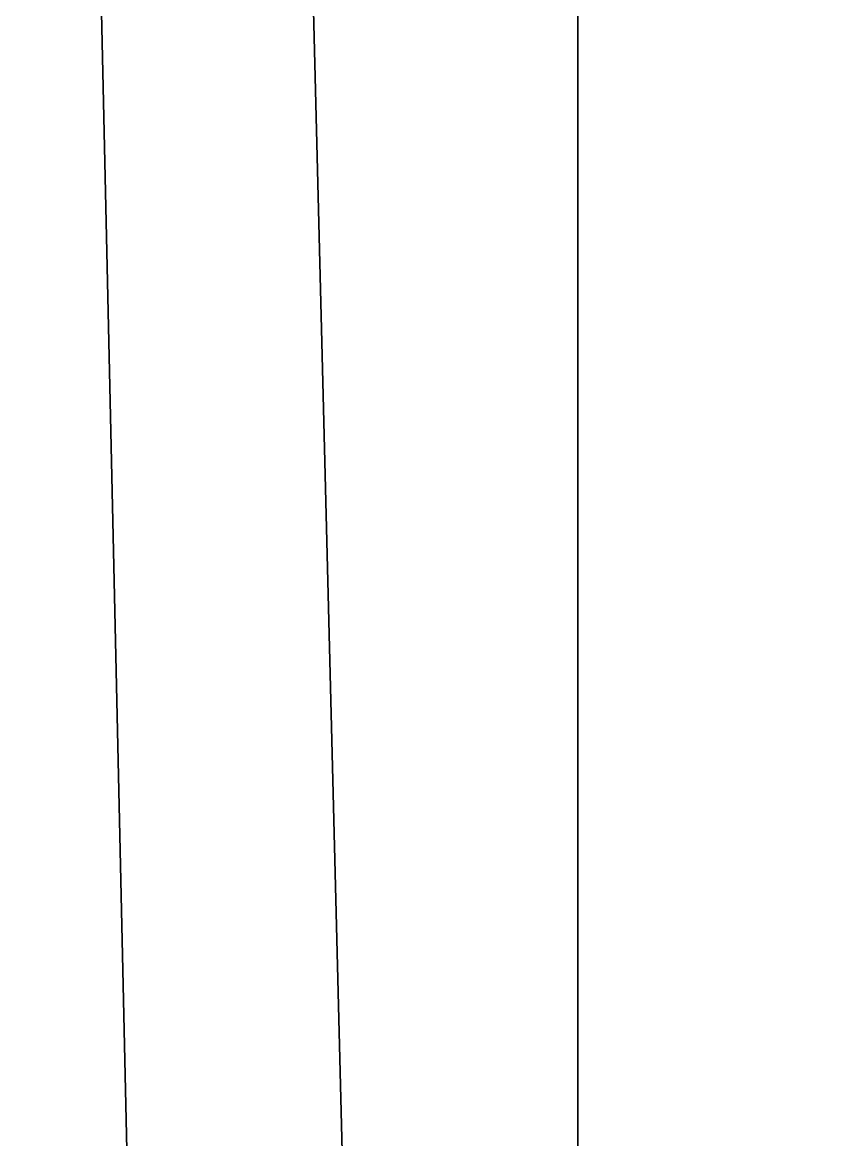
# Model space of a CAD drawing. Extents: x 0 to 2378, y -75 to 4875.
# Drawn here: x 2311.72 to 2330.78, y 1472.39 to 1498.78 of the extents above; entities that cross this region are included whole.
import ezdxf

# ---------------------------------------------------------------- set-up
doc = ezdxf.new("R2010")
doc.units = 0
doc.header["$LTSCALE"] = 25.4
doc.layers.get('0').update_dxf_attribs({"color": 13, "linetype": 'CONTINUOUS'})

# ---------------------------------------------------------------- blocks, each defined once
blk = doc.blocks.new('GROUP_1')
at = {"color": 250}
mesh = blk.add_polyface(dxfattribs=at)
corners = [(2350, 1275, 2261.791), (2275, 3390.037, 3800), (2275, 1275, 2261.791), (2350, 3390.037, 3800)]
mesh.append_faces([[corners[k] for k in face] for face in [(0, 1, 2), (1, 0, 3)]], dxfattribs={"vtx0": -1, "color": 250})
mesh = blk.add_polyface(dxfattribs=at)
corners = [(2350, 1524.505, 5616.933), (2275, 3387.216, 6900), (2275, 1524.505, 5616.933), (2350, 3387.216, 6900)]
mesh.append_faces([[corners[k] for k in face] for face in [(0, 1, 2), (1, 0, 3)]], dxfattribs={"vtx0": -1, "color": 250})
mesh = blk.add_polyface(dxfattribs=at)
corners = [(2345, 3386.135, 3812), (2293, 1263, 2267.902), (2293, 3386.135, 3812), (2345, 1263, 2267.902)]
mesh.append_faces([[corners[k] for k in face] for face in [(0, 1, 2), (1, 0, 3)]], dxfattribs={"vtx0": -1, "color": 250})
mesh = blk.add_polyface(dxfattribs=at)
corners = [(2345, 3383.483, 6912), (2293, 1512.505, 5623.238), (2293, 3383.483, 6912), (2345, 1512.505, 5623.238)]
mesh.append_faces([[corners[k] for k in face] for face in [(0, 1, 2), (1, 0, 3)]], dxfattribs={"vtx0": -1, "color": 250})
mesh = blk.add_polyface(dxfattribs=at)
corners = [(2345, 1087, 2357.526), (2293, 3328.902, 3988), (2293, 1087, 2357.526), (2345, 3328.902, 3988)]
mesh.append_faces([[corners[k] for k in face] for face in [(0, 1, 2), (1, 0, 3)]], dxfattribs={"vtx0": -1, "color": 250})
mesh = blk.add_polyface(dxfattribs=at)
corners = [(2345, 1336.505, 5715.719), (2293, 3328.733, 7088), (2293, 1336.505, 5715.719), (2345, 3328.733, 7088)]
mesh.append_faces([[corners[k] for k in face] for face in [(0, 1, 2), (1, 0, 3)]], dxfattribs={"vtx0": -1, "color": 250})
mesh = blk.add_polyface(dxfattribs=at)
corners = [(2350, 3325, 7100), (2275, 1324.505, 5722.025), (2275, 3325, 7100), (2350, 1324.505, 5722.025)]
mesh.append_faces([[corners[k] for k in face] for face in [(0, 1, 2), (1, 0, 3)]], dxfattribs={"vtx0": -1, "color": 250})
mesh = blk.add_polyface(dxfattribs=at)
corners = [(2350, 3325, 4000), (2275, 1075, 2363.636), (2275, 3325, 4000), (2350, 1075, 2363.636)]
mesh.append_faces([[corners[k] for k in face] for face in [(0, 1, 2), (1, 0, 3)]], dxfattribs={"vtx0": -1, "color": 250})
blk = doc.blocks.new('GROUP_2')
at = {"color": 0}
blk.add_blockref('GROUP_1', (0, 0, 700), dxfattribs=at)
blk = doc.blocks.new('GROUP_8')
at = {"color": 250}
for p, q in [((2325, 3300, 3100), (2325, 1299.505, 1722.025)), ((2325, 3300, 3100), (2325, 1299.505, 1722.025)), ((2325, 3297.511, 3108), (2325, 1291.505, 1726.228)), ((2325, 3297.511, 3108), (2325, 1291.505, 1726.228))]:
    blk.add_line(p, q, dxfattribs=at)
mesh = blk.add_polyface(dxfattribs=at)
corners = [(2325, 1291.505, 1557.778), (2325, 0, 1549.778), (2325, 0, 1557.778), (2325, 1299.505, 1549.778), (2325, 1291.505, 1726.228), (2325, 1299.505, 1722.025), (2325, 3297.511, 3108), (2325, 3300, 3100), (2325, 4900.495, 3108), (2325, 4900.495, 3100)]
mesh.append_faces([[corners[k] for k in face] for face in [(0, 1, 2), (7, 8, 9)]], dxfattribs={"vtx0": -1, "color": 250})
mesh.append_faces([[corners[k] for k in face] for face in [(1, 0, 3), (3, 4, 5), (5, 6, 7)]], dxfattribs={"vtx0": -1, "vtx1": -1, "color": 250})
mesh.append_faces([[corners[k] for k in face] for face in [(3, 0, 4), (5, 4, 6), (7, 6, 8)]], dxfattribs={"vtx0": -1, "vtx2": -1, "color": 250})
mesh = blk.add_polyface(dxfattribs=at)
corners = [(2325, 1299.505, 1722.025), (2275, 3300, 3100), (2275, 1299.505, 1722.025), (2325, 3300, 3100)]
mesh.append_faces([[corners[k] for k in face] for face in [(0, 1, 2), (1, 0, 3)]], dxfattribs={"vtx0": -1, "color": 250})
mesh = blk.add_polyface(dxfattribs=at)
corners = [(2325, 3297.511, 3108), (2275, 1291.505, 1726.228), (2275, 3297.511, 3108), (2325, 1291.505, 1726.228)]
mesh.append_faces([[corners[k] for k in face] for face in [(0, 1, 2), (1, 0, 3)]], dxfattribs={"vtx0": -1, "color": 250})
blk = doc.blocks.new('GROUP_9')
at = {"color": 250}
for p, q in [((50, 3092, 1818.182), (50, 842, 181.818)), ((50, 3092, 1818.182), (50, 842, 181.818)), ((50, 834, 185.892), (50, 3089.399, 1826.182)), ((50, 834, 185.892), (50, 3089.399, 1826.182))]:
    blk.add_line(p, q, dxfattribs=at)
mesh = blk.add_polyface(dxfattribs=at)
corners = [(50, 842), (50, -50, 8), (50, -50), (50, 834, 8), (50, 834, 185.892), (50, 842, 181.818), (50, 3089.399, 1826.182), (50, 3092, 1818.182), (50, 4559.484, 1826.182), (50, 4559.484, 1818.182)]
mesh.append_faces([[corners[k] for k in face] for face in [(0, 1, 2), (8, 7, 9)]], dxfattribs={"vtx0": -1, "color": 250})
mesh.append_faces([[corners[k] for k in face] for face in [(1, 0, 3), (3, 0, 4), (4, 5, 6), (6, 7, 8)]], dxfattribs={"vtx0": -1, "vtx1": -1, "color": 250})
mesh.append_faces([[corners[k] for k in face] for face in [(4, 0, 5), (6, 5, 7)]], dxfattribs={"vtx0": -1, "vtx2": -1, "color": 250})
mesh = blk.add_polyface(dxfattribs=at)
corners = [(50, 3092, 1818.182), (0, 842, 181.818), (0, 3092, 1818.182), (50, 842, 181.818)]
mesh.append_faces([[corners[k] for k in face] for face in [(0, 1, 2), (1, 0, 3)]], dxfattribs={"vtx0": -1, "color": 250})
mesh = blk.add_polyface(dxfattribs=at)
corners = [(50, 834, 185.892), (0, 3089.399, 1826.182), (0, 834, 185.892), (50, 3089.399, 1826.182)]
mesh.append_faces([[corners[k] for k in face] for face in [(0, 1, 2), (1, 0, 3)]], dxfattribs={"vtx0": -1, "color": 250})
blk = doc.blocks.new('GROUP_39')
at = {"color": 0}
for name, p in [('GROUP_2', (0, 0)), ('GROUP_8', (0, 25, 5600)), ('GROUP_9', (2275, 233, 3781.818))]:
    blk.add_blockref(name, p, dxfattribs=at)

msp = doc.modelspace()

# ---------------------------------------------------------------- block references
at = {"color": 0}
msp.add_blockref('GROUP_39', (-0.17, -75), dxfattribs=at)

doc.saveas('drawing.dxf')
